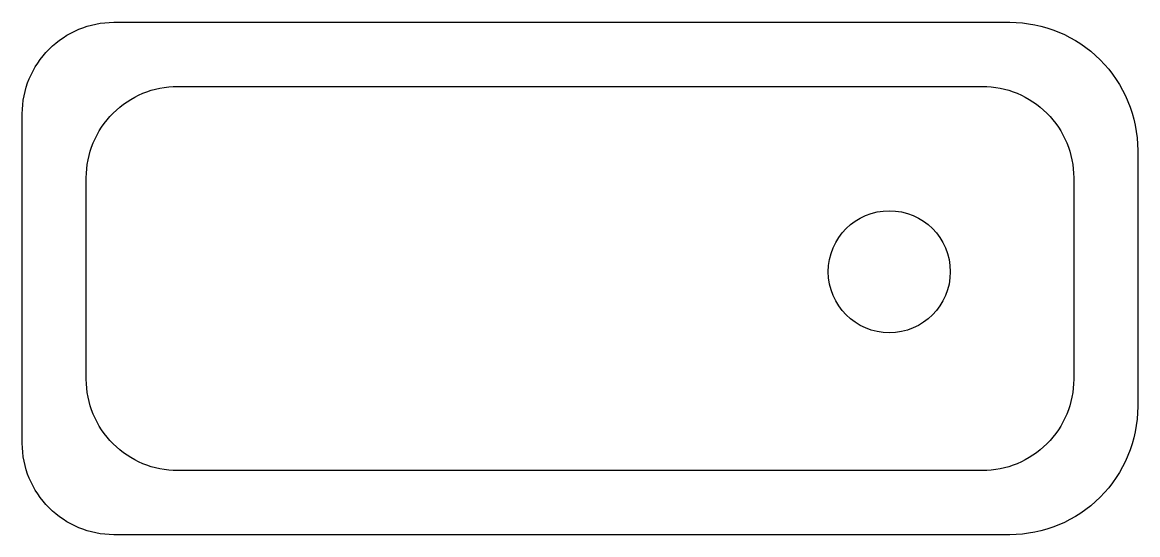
# Model space of a CAD drawing. Extents: x -610 to 0, y -140 to 140.
import ezdxf

# ---------------------------------------------------------------- set-up
doc = ezdxf.new("R2010")
doc.units = 0
doc.header["$LTSCALE"] = 50
doc.header["$MEASUREMENT"] = 0
doc.layers.get('0').update_dxf_attribs({"linetype": 'CONTINUOUS'})

msp = doc.modelspace()

# ---------------------------------------------------------------- linework, layer by layer
for points in [[(-560, 140), (-70, 140, -0.414214), (0, 70), (0, -70, -0.414214), (-70, -140), (-560, -140, -0.414214), (-610, -90), (-610, 90, -0.414214)], [(-525, 105), (-85, 105, -0.414214), (-35, 55), (-35, -55, -0.414214), (-85, -105), (-525, -105, -0.414214), (-575, -55), (-575, 55, -0.414214)]]:
    msp.add_lwpolyline(points, format="xyb", close=True)
msp.add_circle((-135.84, 3.7), 33.35)

doc.saveas('drawing.dxf')
